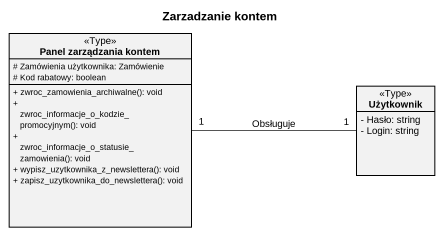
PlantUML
@startuml
title Zarzadzanie kontem
hide circle
hide empty members
skinparam classAttributeIconSize 0
class "Panel zarządzania kontem" as Panel_zarządzania_kontem <<Type>> {
  # Zamówienia użytkownika: Zamówienie
  # Kod rabatowy: boolean
  + zwroc_zamowienia_archiwalne(): void
  + zwroc_informacje_o_kodzie_promocyjnym(): void
  + zwroc_informacje_o_statusie_zamowienia(): void
  + wypisz_uzytkownika_z_newslettera(): void
  + zapisz_uzytkownika_do_newslettera(): void
}
class Użytkownik <<Type>> {
  - Hasło: string
  - Login: string
}
Użytkownik "1" -left- "1" Panel_zarządzania_kontem : Obsługuje
@enduml
